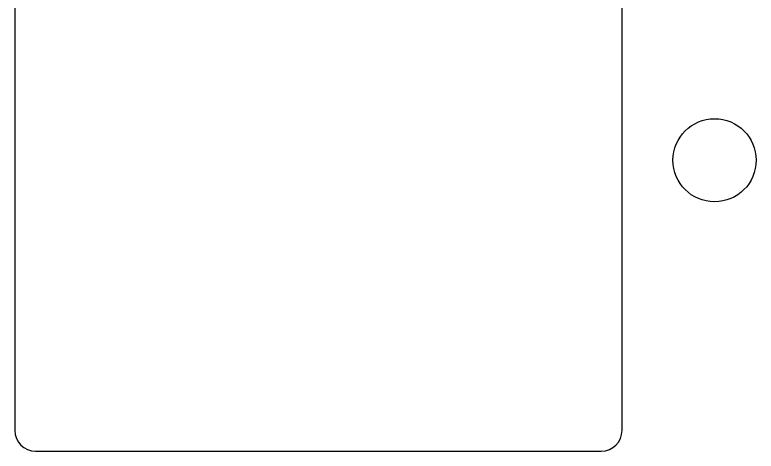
# Model space of a CAD drawing. Header units: millimetres. Extents: x -9 to 276, y -90 to 14.
# Drawn here: x 240.35 to 258.18, y -7 to 3.5 of the extents above; entities that cross this region are included whole.
import ezdxf

# ---------------------------------------------------------------- set-up
doc = ezdxf.new("R2010")
doc.units = ezdxf.units.MM
doc.layers.add('BLACK', color=7, linetype='CONTINUOUS')

msp = doc.modelspace()

# ---------------------------------------------------------------- linework, layer by layer
at = {"layer": 'BLACK', "linetype": 'Continuous'}
for p, q in [((240.35145, 6.49795), (240.35145, -6.50205)), ((254.95145, -6.50205), (254.95145, 6.49795)), ((240.85145, -7.00205), (254.45145, -7.00205))]:
    msp.add_line(p, q, dxfattribs=at)
at = {"layer": 'BLACK'}
msp.add_circle((257.17645, -0.00205), 1, dxfattribs=at)
for centre, start, end in [((240.851451, -6.502049), 180.0001146, 269.9998854), ((254.451449, -6.502049), 270.0001146, 359.9998854)]:
    msp.add_arc(centre, 0.500001, start, end, dxfattribs=at)

doc.saveas('drawing.dxf')
